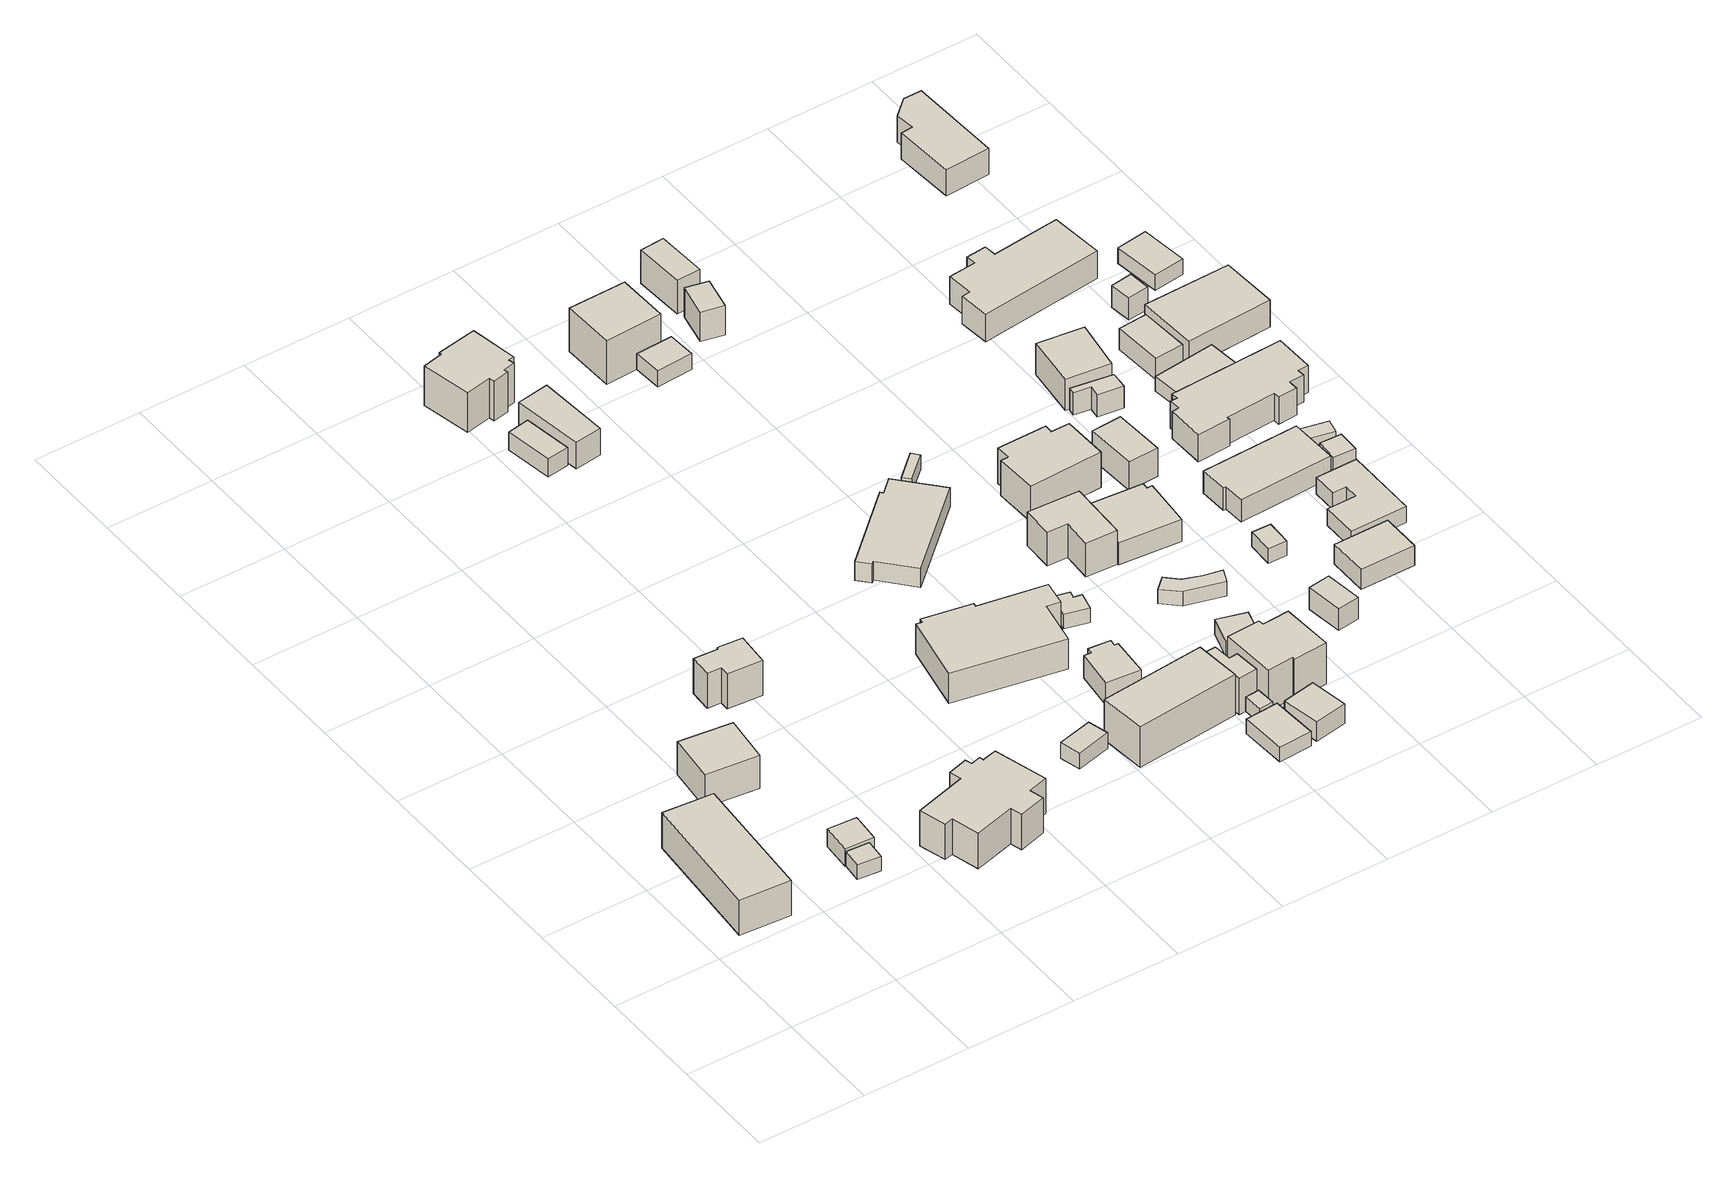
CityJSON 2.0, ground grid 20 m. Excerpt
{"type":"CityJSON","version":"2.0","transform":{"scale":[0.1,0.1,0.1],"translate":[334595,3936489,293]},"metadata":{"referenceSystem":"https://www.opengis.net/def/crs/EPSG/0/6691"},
"CityObjects":{
"building1":{"type":"Building","attributes":{"measuredHeight":9.6,"BuildingIDAttribute.prefecture":"14","BuildingIDAttribute.city":"14151","BuildingDetailAttribute.surveyYear":2015},"geometry":[{"type":"Solid","lod":"1","boundaries":[[[[0,1,2,3]],[[2,4,5,3]],[[1,6,4,2]],[[0,7,6,1]],[[3,5,7,0]],[[4,6,7,5]]]]}]},
"building2":{"type":"Building","attributes":{"usage":"451","storeysAboveGround":1,"BuildingIDAttribute.prefecture":"14","BuildingIDAttribute.city":"14151","BuildingDetailAttribute.totalFloorArea":38.13,"BuildingDetailAttribute.buildingFootprintArea":38.13,"BuildingDetailAttribute.buildingStructureType":"610","BuildingDetailAttribute.buildingStructureOrgType":"2","BuildingDetailAttribute.orgUsage":"200","BuildingDetailAttribute.surveyYear":2015},"geometry":[{"type":"Solid","lod":"1","boundaries":[[[[8,9,10,11]],[[10,12,13,11]],[[9,14,12,10]],[[8,15,14,9]],[[11,13,15,8]],[[12,14,15,13]]]]}]},
"building3":{"type":"Building","attributes":{"measuredHeight":4,"BuildingIDAttribute.prefecture":"14","BuildingIDAttribute.city":"14151","BuildingDetailAttribute.surveyYear":2015},"geometry":[{"type":"Solid","lod":"1","boundaries":[[[[16,17,18,19]],[[18,20,21,19]],[[17,22,20,18]],[[16,23,22,17]],[[19,21,23,16]],[[20,22,23,21]]]]}]},
"building4":{"type":"Building","attributes":{"measuredHeight":7.3,"BuildingIDAttribute.prefecture":"14","BuildingIDAttribute.city":"14151","BuildingDetailAttribute.surveyYear":2015},"geometry":[{"type":"Solid","lod":"1","boundaries":[[[[24,25,26,27]],[[26,28,29,27]],[[25,30,28,26]],[[24,31,30,25]],[[27,29,31,24]],[[28,30,31,29]]]]}]},
"building5":{"type":"Building","attributes":{"usage":"411","measuredHeight":9.7,"storeysAboveGround":2,"BuildingIDAttribute.prefecture":"14","BuildingIDAttribute.city":"14151","BuildingDetailAttribute.totalFloorArea":354.02,"BuildingDetailAttribute.buildingFootprintArea":177.01,"BuildingDetailAttribute.buildingStructureType":"601","BuildingDetailAttribute.buildingStructureOrgType":"1","BuildingDetailAttribute.orgUsage":"10","BuildingDetailAttribute.surveyYear":2015,"BuildingLandSlideRiskAttribute.description":"1","BuildingLandSlideRiskAttribute.areaType":"1"},"geometry":[{"type":"Solid","lod":"1","boundaries":[[[[32,33,34,35,36,37,38,39,40,41,42,43,44,45,46,47]],[[46,48,49,47]],[[45,50,48,46]],[[44,51,50,45]],[[43,52,51,44]],[[42,53,52,43]],[[41,54,53,42]],[[40,55,54,41]],[[39,56,55,40]],[[38,57,56,39]],[[37,58,57,38]],[[36,59,58,37]],[[35,60,59,36]],[[34,61,60,35]],[[33,62,61,34]],[[32,63,62,33]],[[47,49,63,32]],[[48,50,51,52,53,54,55,56,57,58,59,60,61,62,63,49]]]]}]},
"building6":{"type":"Building","attributes":{"usage":"411","measuredHeight":7.9,"storeysAboveGround":2,"BuildingIDAttribute.prefecture":"14","BuildingIDAttribute.city":"14151","BuildingDetailAttribute.totalFloorArea":72.5,"BuildingDetailAttribute.buildingFootprintArea":36.25,"BuildingDetailAttribute.buildingStructureType":"601","BuildingDetailAttribute.buildingStructureOrgType":"1","BuildingDetailAttribute.orgUsage":"10","BuildingDetailAttribute.surveyYear":2015},"geometry":[{"type":"Solid","lod":"1","boundaries":[[[[64,65,66,67,68,69,70,71]],[[70,72,73,71]],[[69,74,72,70]],[[68,75,74,69]],[[67,76,75,68]],[[66,77,76,67]],[[65,78,77,66]],[[64,79,78,65]],[[71,73,79,64]],[[72,74,75,76,77,78,79,73]]]]}]},
"building7":{"type":"Building","attributes":{"measuredHeight":3.7,"BuildingIDAttribute.prefecture":"14","BuildingIDAttribute.city":"14151","BuildingDetailAttribute.surveyYear":2015,"BuildingLandSlideRiskAttribute.description":"1","BuildingLandSlideRiskAttribute.areaType":"1"},"geometry":[{"type":"Solid","lod":"1","boundaries":[[[[80,81,82,83]],[[82,84,85,83]],[[81,86,84,82]],[[80,87,86,81]],[[83,85,87,80]],[[84,86,87,85]]]]}]},
"building8":{"type":"Building","attributes":{"measuredHeight":4,"BuildingIDAttribute.prefecture":"14","BuildingIDAttribute.city":"14151","BuildingDetailAttribute.surveyYear":2015,"BuildingLandSlideRiskAttribute.description":"1","BuildingLandSlideRiskAttribute.areaType":"1"},"geometry":[{"type":"Solid","lod":"1","boundaries":[[[[88,89,90,91]],[[90,92,93,91]],[[89,94,92,90]],[[88,95,94,89]],[[91,93,95,88]],[[92,94,95,93]]]]}]},
"building9":{"type":"Building","attributes":{"usage":"411","measuredHeight":8.7,"storeysAboveGround":1,"BuildingIDAttribute.prefecture":"14","BuildingIDAttribute.city":"14151","BuildingDetailAttribute.totalFloorArea":231.5,"BuildingDetailAttribute.buildingFootprintArea":231.5,"BuildingDetailAttribute.buildingStructureType":"601","BuildingDetailAttribute.buildingStructureOrgType":"1","BuildingDetailAttribute.orgUsage":"10","BuildingDetailAttribute.surveyYear":2015,"BuildingLandSlideRiskAttribute.description":"1","BuildingLandSlideRiskAttribute.areaType":"1"},"geometry":[{"type":"Solid","lod":"1","boundaries":[[[[96,97,98,99,100,101,102,103,104,105]],[[104,106,107,105]],[[103,108,106,104]],[[102,109,108,103]],[[101,110,109,102]],[[100,111,110,101]],[[99,112,111,100]],[[98,113,112,99]],[[97,114,113,98]],[[96,115,114,97]],[[105,107,115,96]],[[106,108,109,110,111,112,113,114,115,107]]]]}]},
"building10":{"type":"Building","attributes":{"usage":"411","measuredHeight":8.8,"storeysAboveGround":2,"BuildingIDAttribute.prefecture":"14","BuildingIDAttribute.city":"14151","BuildingDetailAttribute.totalFloorArea":159,"BuildingDetailAttribute.buildingFootprintArea":79.5,"BuildingDetailAttribute.buildingStructureType":"601","BuildingDetailAttribute.buildingStructureOrgType":"1","BuildingDetailAttribute.orgUsage":"10","BuildingDetailAttribute.surveyYear":2015,"BuildingLandSlideRiskAttribute.description":"1","BuildingLandSlideRiskAttribute.areaType":"1"},"geometry":[{"type":"Solid","lod":"1","boundaries":[[[[116,117,118,119,120,121,122,123,124,125,126,127]],[[126,128,129,127]],[[125,130,128,126]],[[124,131,130,125]],[[123,132,131,124]],[[122,133,132,123]],[[121,134,133,122]],[[120,135,134,121]],[[119,136,135,120]],[[118,137,136,119]],[[117,138,137,118]],[[116,139,138,117]],[[127,129,139,116]],[[128,130,131,132,133,134,135,136,137,138,139,129]]]]}]},
"building11":{"type":"Building","attributes":{"usage":"411","measuredHeight":6.4,"storeysAboveGround":1,"BuildingIDAttribute.prefecture":"14","BuildingIDAttribute.city":"14151","BuildingDetailAttribute.totalFloorArea":94.88,"BuildingDetailAttribute.buildingFootprintArea":94.88,"BuildingDetailAttribute.buildingStructureType":"601","BuildingDetailAttribute.buildingStructureOrgType":"1","BuildingDetailAttribute.orgUsage":"10","BuildingDetailAttribute.surveyYear":2015,"BuildingLandSlideRiskAttribute.description":"1","BuildingLandSlideRiskAttribute.areaType":"1"},"geometry":[{"type":"Solid","lod":"1","boundaries":[[[[140,141,142,143]],[[142,144,145,143]],[[141,146,144,142]],[[140,147,146,141]],[[143,145,147,140]],[[144,146,147,145]]]]}]},
"building12":{"type":"Building","attributes":{"usage":"411","measuredHeight":9.6,"storeysAboveGround":2,"BuildingIDAttribute.prefecture":"14","BuildingIDAttribute.city":"14151","BuildingDetailAttribute.totalFloorArea":252.53,"BuildingDetailAttribute.buildingFootprintArea":126.26,"BuildingDetailAttribute.buildingStructureType":"601","BuildingDetailAttribute.buildingStructureOrgType":"1","BuildingDetailAttribute.orgUsage":"10","BuildingDetailAttribute.surveyYear":2015,"BuildingLandSlideRiskAttribute.description":"1","BuildingLandSlideRiskAttribute.areaType":"1"},"geometry":[{"type":"Solid","lod":"1","boundaries":[[[[148,149,150,151]],[[150,152,153,151]],[[149,154,152,150]],[[148,155,154,149]],[[151,153,155,148]],[[152,154,155,153]]]]}]},
"building13":{"type":"Building","attributes":{"usage":"411","measuredHeight":5.4,"storeysAboveGround":1,"BuildingIDAttribute.prefecture":"14","BuildingIDAttribute.city":"14151","BuildingDetailAttribute.totalFloorArea":41.25,"BuildingDetailAttribute.buildingFootprintArea":41.25,"BuildingDetailAttribute.buildingStructureType":"601","BuildingDetailAttribute.buildingStructureOrgType":"1","BuildingDetailAttribute.orgUsage":"10","BuildingDetailAttribute.surveyYear":2015,"BuildingLandSlideRiskAttribute.description":"1","BuildingLandSlideRiskAttribute.areaType":"1"},"geometry":[{"type":"Solid","lod":"1","boundaries":[[[[156,157,158,159,160,161,162,163]],[[162,164,165,163]],[[161,166,164,162]],[[160,167,166,161]],[[159,168,167,160]],[[158,169,168,159]],[[157,170,169,158]],[[156,171,170,157]],[[163,165,171,156]],[[164,166,167,168,169,170,171,165]]]]}]},
"building14":{"type":"Building","attributes":{"usage":"431","measuredHeight":3.3,"storeysAboveGround":1,"BuildingIDAttribute.prefecture":"14","BuildingIDAttribute.city":"14151","BuildingDetailAttribute.totalFloorArea":56.95,"BuildingDetailAttribute.buildingFootprintArea":56.95,"BuildingDetailAttribute.buildingStructureType":"610","BuildingDetailAttribute.buildingStructureOrgType":"2","BuildingDetailAttribute.orgUsage":"143","BuildingDetailAttribute.surveyYear":2015,"BuildingLandSlideRiskAttribute.description":"1","BuildingLandSlideRiskAttribute.areaType":"1"},"geometry":[{"type":"Solid","lod":"1","boundaries":[[[[172,173,174,175]],[[174,176,177,175]],[[173,178,176,174]],[[172,179,178,173]],[[175,177,179,172]],[[176,178,179,177]]]]}]},
"building15":{"type":"Building","attributes":{"usage":"402","measuredHeight":4,"storeysAboveGround":1,"BuildingIDAttribute.prefecture":"14","BuildingIDAttribute.city":"14151","BuildingDetailAttribute.totalFloorArea":201.85,"BuildingDetailAttribute.buildingFootprintArea":201.85,"BuildingDetailAttribute.buildingStructureType":"610","BuildingDetailAttribute.buildingStructureOrgType":"2","BuildingDetailAttribute.orgUsage":"71","BuildingDetailAttribute.surveyYear":2015,"BuildingLandSlideRiskAttribute.description":"1","BuildingLandSlideRiskAttribute.areaType":"1"},"geometry":[{"type":"Solid","lod":"1","boundaries":[[[[180,181,182,183,184,185,186,187]],[[186,188,189,187]],[[185,190,188,186]],[[184,191,190,185]],[[183,192,191,184]],[[182,193,192,183]],[[181,194,193,182]],[[180,195,194,181]],[[187,189,195,180]],[[188,190,191,192,193,194,195,189]]]]}]},
"building16":{"type":"Building","attributes":{"BuildingIDAttribute.prefecture":"14","BuildingIDAttribute.city":"14151","BuildingDetailAttribute.surveyYear":2015,"BuildingLandSlideRiskAttribute.description":"1","BuildingLandSlideRiskAttribute.areaType":"1"},"geometry":[{"type":"Solid","lod":"1","boundaries":[[[[196,197,198,199]],[[198,200,201,199]],[[197,202,200,198]],[[196,203,202,197]],[[199,201,203,196]],[[200,202,203,201]]]]}]},
"building17":{"type":"Building","attributes":{"measuredHeight":9.3,"BuildingIDAttribute.prefecture":"14","BuildingIDAttribute.city":"14151","BuildingDetailAttribute.surveyYear":2015,"BuildingLandSlideRiskAttribute.description":"1","BuildingLandSlideRiskAttribute.areaType":"1"},"geometry":[{"type":"Solid","lod":"1","boundaries":[[[[204,205,206,207,208,209]],[[208,210,211,209]],[[207,212,210,208]],[[206,213,212,207]],[[205,214,213,206]],[[204,215,214,205]],[[209,211,215,204]],[[210,212,213,214,215,211]]]]}]},
"building18":{"type":"Building","attributes":{"BuildingIDAttribute.prefecture":"14","BuildingIDAttribute.city":"14151","BuildingDetailAttribute.surveyYear":2015,"BuildingLandSlideRiskAttribute.description":"1","BuildingLandSlideRiskAttribute.areaType":"1"},"geometry":[{"type":"Solid","lod":"1","boundaries":[[[[216,217,218,219,220,221]],[[220,222,223,221]],[[219,224,222,220]],[[218,225,224,219]],[[217,226,225,218]],[[216,227,226,217]],[[221,223,227,216]],[[222,224,225,226,227,223]]]]}]},
"building19":{"type":"Building","attributes":{"usage":"411","measuredHeight":4.4,"storeysAboveGround":1,"BuildingIDAttribute.prefecture":"14","BuildingIDAttribute.city":"14151","BuildingDetailAttribute.totalFloorArea":35.81,"BuildingDetailAttribute.buildingFootprintArea":35.81,"BuildingDetailAttribute.buildingStructureType":"601","BuildingDetailAttribute.buildingStructureOrgType":"1","BuildingDetailAttribute.orgUsage":"10","BuildingDetailAttribute.surveyYear":2015,"BuildingLandSlideRiskAttribute.description":"1","BuildingLandSlideRiskAttribute.areaType":"1"},"geometry":[{"type":"Solid","lod":"1","boundaries":[[[[228,229,230,231]],[[230,232,233,231]],[[229,234,232,230]],[[228,235,234,229]],[[231,233,235,228]],[[232,234,235,233]]]]}]},
"building20":{"type":"Building","attributes":{"usage":"411","measuredHeight":9.5,"storeysAboveGround":2,"BuildingIDAttribute.prefecture":"14","BuildingIDAttribute.city":"14151","BuildingDetailAttribute.totalFloorArea":265.1,"BuildingDetailAttribute.buildingFootprintArea":132.55,"BuildingDetailAttribute.buildingStructureType":"601","BuildingDetailAttribute.buildingStructureOrgType":"1","BuildingDetailAttribute.orgUsage":"10","BuildingDetailAttribute.surveyYear":2015,"BuildingLandSlideRiskAttribute.description":"1","BuildingLandSlideRiskAttribute.areaType":"1"},"geometry":[{"type":"Solid","lod":"1","boundaries":[[[[236,237,238,239,240,241,242,243]],[[242,244,245,243]],[[241,246,244,242]],[[240,247,246,241]],[[239,248,247,240]],[[238,249,248,239]],[[237,250,249,238]],[[236,251,250,237]],[[243,245,251,236]],[[244,246,247,248,249,250,251,245]]]]}]},
"building21":{"type":"Building","attributes":{"measuredHeight":10.3,"BuildingIDAttribute.prefecture":"14","BuildingIDAttribute.city":"14151","BuildingDetailAttribute.surveyYear":2015,"BuildingLandSlideRiskAttribute.description":"1","BuildingLandSlideRiskAttribute.areaType":"1"},"geometry":[{"type":"Solid","lod":"1","boundaries":[[[[252,253,254,255]],[[254,256,257,255]],[[253,258,256,254]],[[252,259,258,253]],[[255,257,259,252]],[[256,258,259,257]]]]}]},
"building22":{"type":"Building","attributes":{"usage":"411","measuredHeight":3.7,"storeysAboveGround":1,"BuildingIDAttribute.prefecture":"14","BuildingIDAttribute.city":"14151","BuildingDetailAttribute.totalFloorArea":82.89,"BuildingDetailAttribute.buildingFootprintArea":82.89,"BuildingDetailAttribute.buildingStructureType":"601","BuildingDetailAttribute.buildingStructureOrgType":"1","BuildingDetailAttribute.orgUsage":"10","BuildingDetailAttribute.surveyYear":2015,"BuildingLandSlideRiskAttribute.description":"1","BuildingLandSlideRiskAttribute.areaType":"1"},"geometry":[{"type":"Solid","lod":"1","boundaries":[[[[260,261,262,263]],[[262,264,265,263]],[[261,266,264,262]],[[260,267,266,261]],[[263,265,267,260]],[[264,266,267,265]]]]}]},
"building23":{"type":"Building","attributes":{"BuildingIDAttribute.prefecture":"14","BuildingIDAttribute.city":"14151","BuildingDetailAttribute.surveyYear":2015,"BuildingLandSlideRiskAttribute.description":"1","BuildingLandSlideRiskAttribute.areaType":"1"},"geometry":[{"type":"Solid","lod":"1","boundaries":[[[[268,269,270,271]],[[270,272,273,271]],[[269,274,272,270]],[[268,275,274,269]],[[271,273,275,268]],[[272,274,275,273]]]]}]},
"building24":{"type":"Building","attributes":{"usage":"411","measuredHeight":3.6,"storeysAboveGround":1,"BuildingIDAttribute.prefecture":"14","BuildingIDAttribute.city":"14151","BuildingDetailAttribute.totalFloorArea":24.37,"BuildingDetailAttribute.buildingFootprintArea":24.37,"BuildingDetailAttribute.buildingStructureType":"610","BuildingDetailAttribute.buildingStructureOrgType":"2","BuildingDetailAttribute.orgUsage":"10","BuildingDetailAttribute.surveyYear":2015,"BuildingLandSlideRiskAttribute.description":"1","BuildingLandSlideRiskAttribute.areaType":"1"},"geometry":[{"type":"Solid","lod":"1","boundaries":[[[[276,277,278,279]],[[278,280,281,279]],[[277,282,280,278]],[[276,283,282,277]],[[279,281,283,276]],[[280,282,283,281]]]]}]},
"building25":{"type":"Building","attributes":{"usage":"411","measuredHeight":7.4,"storeysAboveGround":2,"BuildingIDAttribute.prefecture":"14","BuildingIDAttribute.city":"14151","BuildingDetailAttribute.totalFloorArea":123.06,"BuildingDetailAttribute.buildingFootprintArea":61.53,"BuildingDetailAttribute.buildingStructureType":"601","BuildingDetailAttribute.buildingStructureOrgType":"1","BuildingDetailAttribute.orgUsage":"10","BuildingDetailAttribute.surveyYear":2015,"BuildingLandSlideRiskAttribute.description":"1","BuildingLandSlideRiskAttribute.areaType":"1"},"geometry":[{"type":"Solid","lod":"1","boundaries":[[[[284,285,286,287,288,289]],[[288,290,291,289]],[[287,292,290,288]],[[286,293,292,287]],[[285,294,293,286]],[[284,295,294,285]],[[289,291,295,284]],[[290,292,293,294,295,291]]]]}]},
"building26":{"type":"Building","attributes":{"BuildingIDAttribute.prefecture":"14","BuildingIDAttribute.city":"14151","BuildingDetailAttribute.surveyYear":2015,"BuildingLandSlideRiskAttribute.description":"1","BuildingLandSlideRiskAttribute.areaType":"1"},"geometry":[{"type":"Solid","lod":"1","boundaries":[[[[296,297,298,299,300,301,302]],[[301,303,304,302]],[[300,305,303,301]],[[299,306,305,300]],[[298,307,306,299]],[[297,308,307,298]],[[296,309,308,297]],[[302,304,309,296]],[[303,305,306,307,308,309,304]]]]}]},
"building27":{"type":"Building","attributes":{"usage":"411","measuredHeight":6.1,"storeysAboveGround":2,"BuildingIDAttribute.prefecture":"14","BuildingIDAttribute.city":"14151","BuildingDetailAttribute.totalFloorArea":168.95,"BuildingDetailAttribute.buildingFootprintArea":84.47,"BuildingDetailAttribute.buildingStructureType":"601","BuildingDetailAttribute.buildingStructureOrgType":"1","BuildingDetailAttribute.orgUsage":"10","BuildingDetailAttribute.surveyYear":2015,"BuildingLandSlideRiskAttribute.description":"1","BuildingLandSlideRiskAttribute.areaType":"1"},"geometry":[{"type":"Solid","lod":"1","boundaries":[[[[310,311,312,313,314,315]],[[314,316,317,315]],[[313,318,316,314]],[[312,319,318,313]],[[311,320,319,312]],[[310,321,320,311]],[[315,317,321,310]],[[316,318,319,320,321,317]]]]}]},
"building28":{"type":"Building","attributes":{"usage":"411","measuredHeight":8.2,"storeysAboveGround":2,"BuildingIDAttribute.prefecture":"14","BuildingIDAttribute.city":"14151","BuildingDetailAttribute.totalFloorArea":188.75,"BuildingDetailAttribute.buildingFootprintArea":94.38,"BuildingDetailAttribute.buildingStructureType":"601","BuildingDetailAttribute.buildingStructureOrgType":"1","BuildingDetailAttribute.orgUsage":"10","BuildingDetailAttribute.surveyYear":2015,"BuildingLandSlideRiskAttribute.description":"1","BuildingLandSlideRiskAttribute.areaType":"1"},"geometry":[{"type":"Solid","lod":"1","boundaries":[[[[322,323,324,325,326,327,328,329]],[[328,330,331,329]],[[327,332,330,328]],[[326,333,332,327]],[[325,334,333,326]],[[324,335,334,325]],[[323,336,335,324]],[[322,337,336,323]],[[329,331,337,322]],[[330,332,333,334,335,336,337,331]]]]}]},
"building29":{"type":"Building","attributes":{"usage":"411","measuredHeight":6.7,"storeysAboveGround":1,"BuildingIDAttribute.prefecture":"14","BuildingIDAttribute.city":"14151","BuildingDetailAttribute.totalFloorArea":22.82,"BuildingDetailAttribute.buildingFootprintArea":22.82,"BuildingDetailAttribute.buildingStructureType":"601","BuildingDetailAttribute.buildingStructureOrgType":"1","BuildingDetailAttribute.orgUsage":"10","BuildingDetailAttribute.surveyYear":2015,"BuildingLandSlideRiskAttribute.description":"1","BuildingLandSlideRiskAttribute.areaType":"1"},"geometry":[{"type":"Solid","lod":"1","boundaries":[[[[338,339,340,341]],[[340,342,343,341]],[[339,344,342,340]],[[338,345,344,339]],[[341,343,345,338]],[[342,344,345,343]]]]}]},
"building30":{"type":"Building","attributes":{"measuredHeight":7.2,"BuildingIDAttribute.prefecture":"14","BuildingIDAttribute.city":"14151","BuildingDetailAttribute.surveyYear":2015,"BuildingLandSlideRiskAttribute.description":"1","BuildingLandSlideRiskAttribute.areaType":"1"},"geometry":[{"type":"Solid","lod":"1","boundaries":[[[[346,347,348,349]],[[348,350,351,349]],[[347,352,350,348]],[[346,353,352,347]],[[349,351,353,346]],[[350,352,353,351]]]]}]},
"building31":{"type":"Building","attributes":{"usage":"411","measuredHeight":7.3,"storeysAboveGround":1,"BuildingIDAttribute.prefecture":"14","BuildingIDAttribute.city":"14151","BuildingDetailAttribute.totalFloorArea":28.43,"BuildingDetailAttribute.buildingFootprintArea":28.43,"BuildingDetailAttribute.buildingStructureType":"601","BuildingDetailAttribute.buildingStructureOrgType":"1","BuildingDetailAttribute.orgUsage":"10","BuildingDetailAttribute.surveyYear":2015,"BuildingLandSlideRiskAttribute.description":"1","BuildingLandSlideRiskAttribute.areaType":"1"},"geometry":[{"type":"Solid","lod":"1","boundaries":[[[[354,355,356,357]],[[356,358,359,357]],[[355,360,358,356]],[[354,361,360,355]],[[357,359,361,354]],[[358,360,361,359]]]]}]},
"building32":{"type":"Building","attributes":{"BuildingIDAttribute.prefecture":"14","BuildingIDAttribute.city":"14151","BuildingDetailAttribute.surveyYear":2015,"BuildingLandSlideRiskAttribute.description":"1","BuildingLandSlideRiskAttribute.areaType":"1"},"geometry":[{"type":"Solid","lod":"1","boundaries":[[[[362,363,364,365]],[[364,366,367,365]],[[363,368,366,364]],[[362,369,368,363]],[[365,367,369,362]],[[366,368,369,367]]]]}]},
"building33":{"type":"Building","attributes":{"usage":"411","measuredHeight":7.6,"storeysAboveGround":2,"BuildingIDAttribute.prefecture":"14","BuildingIDAttribute.city":"14151","BuildingDetailAttribute.totalFloorArea":78.55,"BuildingDetailAttribute.buildingFootprintArea":39.28,"BuildingDetailAttribute.buildingStructureType":"601","BuildingDetailAttribute.buildingStructureOrgType":"1","BuildingDetailAttribute.orgUsage":"10","BuildingDetailAttribute.surveyYear":2015,"BuildingLandSlideRiskAttribute.description":"1","BuildingLandSlideRiskAttribute.areaType":"1"},"geometry":[{"type":"Solid","lod":"1","boundaries":[[[[370,371,372,373]],[[372,374,375,373]],[[371,376,374,372]],[[370,377,376,371]],[[373,375,377,370]],[[374,376,377,375]]]]}]},
"building34":{"type":"Building","attributes":{"usage":"411","measuredHeight":4.9,"storeysAboveGround":1,"BuildingIDAttribute.prefecture":"14","BuildingIDAttribute.city":"14151","BuildingDetailAttribute.totalFloorArea":60.4,"BuildingDetailAttribute.buildingFootprintArea":60.4,"BuildingDetailAttribute.buildingStructureType":"601","BuildingDetailAttribute.buildingStructureOrgType":"1","BuildingDetailAttribute.orgUsage":"10","BuildingDetailAttribute.surveyYear":2015,"BuildingLandSlideRiskAttribute.description":"1","BuildingLandSlideRiskAttribute.areaType":"1"},"geometry":[{"type":"Solid","lod":"1","boundaries":[[[[378,379,380,381]],[[380,382,383,381]],[[379,384,382,380]],[[378,385,384,379]],[[381,383,385,378]],[[382,384,385,383]]]]}]},
"building35":{"type":"Building","attributes":{"usage":"413","measuredHeight":7.3,"storeysAboveGround":2,"BuildingIDAttribute.prefecture":"14","BuildingIDAttribute.city":"14151","BuildingDetailAttribute.totalFloorArea":228.43,"BuildingDetailAttribute.buildingFootprintArea":114.22,"BuildingDetailAttribute.buildingStructureType":"601","BuildingDetailAttribute.buildingStructureOrgType":"1","BuildingDetailAttribute.orgUsage":"30","BuildingDetailAttribute.surveyYear":2015,"BuildingLandSlideRiskAttribute.description":"1","BuildingLandSlideRiskAttribute.areaType":"1"},"geometry":[{"type":"Solid","lod":"1","boundaries":[[[[386,387,388,389,390,391]],[[390,392,393,391]],[[389,394,392,390]],[[388,395,394,389]],[[387,396,395,388]],[[386,397,396,387]],[[391,393,397,386]],[[392,394,395,396,397,393]]]]}]},
"building36":{"type":"Building","attributes":{"measuredHeight":4.9,"BuildingIDAttribute.prefecture":"14","BuildingIDAttribute.city":"14151","BuildingDetailAttribute.surveyYear":2015,"BuildingLandSlideRiskAttribute.description":"1","BuildingLandSlideRiskAttribute.areaType":"1"},"geometry":[{"type":"Solid","lod":"1","boundaries":[[[[398,399,400,401,402,403]],[[402,404,405,403]],[[401,406,404,402]],[[400,407,406,401]],[[399,408,407,400]],[[398,409,408,399]],[[403,405,409,398]],[[404,406,407,408,409,405]]]]}]},
"building37":{"type":"Building","attributes":{"usage":"411","measuredHeight":7.4,"storeysAboveGround":1,"BuildingIDAttribute.prefecture":"14","BuildingIDAttribute.city":"14151","BuildingDetailAttribute.totalFloorArea":66.72,"BuildingDetailAttribute.buildingFootprintArea":66.72,"BuildingDetailAttribute.buildingStructureType":"601","BuildingDetailAttribute.buildingStructureOrgType":"1","BuildingDetailAttribute.orgUsage":"10","BuildingDetailAttribute.surveyYear":2015,"BuildingLandSlideRiskAttribute.description":"1","BuildingLandSlideRiskAttribute.areaType":"1"},"geometry":[{"type":"Solid","lod":"1","boundaries":[[[[410,411,412,413]],[[412,414,415,413]],[[411,416,414,412]],[[410,417,416,411]],[[413,415,417,410]],[[414,416,417,415]]]]}]},
"building38":{"type":"Building","attributes":{"usage":"411","measuredHeight":5.9,"storeysAboveGround":2,"BuildingIDAttribute.prefecture":"14","BuildingIDAttribute.city":"14151","BuildingDetailAttribute.totalFloorArea":166.75,"BuildingDetailAttribute.buildingFootprintArea":83.38,"BuildingDetailAttribute.buildingStructureType":"601","BuildingDetailAttribute.buildingStructureOrgType":"1","BuildingDetailAttribute.orgUsage":"10","BuildingDetailAttribute.surveyYear":2015,"BuildingLandSlideRiskAttribute.description":"1","BuildingLandSlideRiskAttribute.areaType":"1"},"geometry":[{"type":"Solid","lod":"1","boundaries":[[[[418,419,420,421,422,423,424,425]],[[424,426,427,425]],[[423,428,426,424]],[[422,429,428,423]],[[421,430,429,422]],[[420,431,430,421]],[[419,432,431,420]],[[418,433,432,419]],[[425,427,433,418]],[[426,428,429,430,431,432,433,427]]]]}]},
"building39":{"type":"Building","attributes":{"usage":"411","measuredHeight":7,"storeysAboveGround":2,"BuildingIDAttribute.prefecture":"14","BuildingIDAttribute.city":"14151","BuildingDetailAttribute.totalFloorArea":316.43,"BuildingDetailAttribute.buildingFootprintArea":158.22,"BuildingDetailAttribute.buildingStructureType":"601","BuildingDetailAttribute.buildingStructureOrgType":"1","BuildingDetailAttribute.orgUsage":"10","BuildingDetailAttribute.surveyYear":2015,"BuildingLandSlideRiskAttribute.description":"1","BuildingLandSlideRiskAttribute.areaType":"1"},"geometry":[{"type":"Solid","lod":"1","boundaries":[[[[434,435,436,437,438,439,440,441,442,443,444,445,446,447,448,449]],[[448,450,451,449]],[[447,452,450,448]],[[446,453,452,447]],[[445,454,453,446]],[[444,455,454,445]],[[443,456,455,444]],[[442,457,456,443]],[[441,458,457,442]],[[440,459,458,441]],[[439,460,459,440]],[[438,461,460,439]],[[437,462,461,438]],[[436,463,462,437]],[[435,464,463,436]],[[434,465,464,435]],[[449,451,465,434]],[[450,452,453,454,455,456,457,458,459,460,461,462,463,464,465,451]]]]}]},
"building40":{"type":"Building","attributes":{"BuildingIDAttribute.prefecture":"14","BuildingIDAttribute.city":"14151","BuildingDetailAttribute.surveyYear":2015,"BuildingLandSlideRiskAttribute.description":"1","BuildingLandSlideRiskAttribute.areaType":"1"},"geometry":[{"type":"Solid","lod":"1","boundaries":[[[[466,467,468,469]],[[468,470,471,469]],[[467,472,470,468]],[[466,473,472,467]],[[469,471,473,466]],[[470,472,473,471]]]]}]},
"building41":{"type":"Building","attributes":{"usage":"411","storeysAboveGround":1,"BuildingIDAttribute.prefecture":"14","BuildingIDAttribute.city":"14151","BuildingDetailAttribute.totalFloorArea":60.18,"BuildingDetailAttribute.buildingFootprintArea":60.18,"BuildingDetailAttribute.buildingStructureType":"601","BuildingDetailAttribute.buildingStructureOrgType":"1","BuildingDetailAttribute.orgUsage":"10","BuildingDetailAttribute.surveyYear":2015,"BuildingLandSlideRiskAttribute.description":"1","BuildingLandSlideRiskAttribute.areaType":"1"},"geometry":[{"type":"Solid","lod":"1","boundaries":[[[[474,475,476,477]],[[476,478,479,477]],[[475,480,478,476]],[[474,481,480,475]],[[477,479,481,474]],[[478,480,481,479]]]]}]},
"building42":{"type":"Building","attributes":{"BuildingIDAttribute.prefecture":"14","BuildingIDAttribute.city":"14151","BuildingDetailAttribute.surveyYear":2015,"BuildingLandSlideRiskAttribute.description":"1","BuildingLandSlideRiskAttribute.areaType":"1"},"geometry":[{"type":"Solid","lod":"1","boundaries":[[[[482,483,484,485]],[[484,486,487,485]],[[483,488,486,484]],[[482,489,488,483]],[[485,487,489,482]],[[486,488,489,487]]]]}]},
"building43":{"type":"Building","attributes":{"usage":"411","measuredHeight":5.7,"storeysAboveGround":1,"BuildingIDAttribute.prefecture":"14","BuildingIDAttribute.city":"14151","BuildingDetailAttribute.totalFloorArea":39.79,"BuildingDetailAttribute.buildingFootprintArea":39.79,"BuildingDetailAttribute.buildingStructureType":"601","BuildingDetailAttribute.buildingStructureOrgType":"1","BuildingDetailAttribute.orgUsage":"10","BuildingDetailAttribute.surveyYear":2015,"BuildingLandSlideRiskAttribute.description":"1","BuildingLandSlideRiskAttribute.areaType":"1"},"geometry":[{"type":"Solid","lod":"1","boundaries":[[[[490,491,492,493]],[[492,494,495,493]],[[491,496,494,492]],[[490,497,496,491]],[[493,495,497,490]],[[494,496,497,495]]]]}]},
"building44":{"type":"Building","attributes":{"usage":"411","measuredHeight":8.8,"storeysAboveGround":2,"BuildingIDAttribute.prefecture":"14","BuildingIDAttribute.city":"14151","BuildingDetailAttribute.totalFloorArea":397.6,"BuildingDetailAttribute.buildingFootprintArea":198.8,"BuildingDetailAttribute.buildingStructureType":"601","BuildingDetailAttribute.buildingStructureOrgType":"1","BuildingDetailAttribute.orgUsage":"10","BuildingDetailAttribute.surveyYear":2015,"BuildingLandSlideRiskAttribute.description":"1","BuildingLandSlideRiskAttribute.areaType":"1"},"geometry":[{"type":"Solid","lod":"1","boundaries":[[[[498,499,500,501,502,503,504,505,506,507]],[[506,508,509,507]],[[505,510,508,506]],[[504,511,510,505]],[[503,512,511,504]],[[502,513,512,503]],[[501,514,513,502]],[[500,515,514,501]],[[499,516,515,500]],[[498,517,516,499]],[[507,509,517,498]],[[508,510,511,512,513,514,515,516,517,509]]]]}]},
"building45":{"type":"Building","attributes":{"measuredHeight":5.2,"BuildingIDAttribute.prefecture":"14","BuildingIDAttribute.city":"14151","BuildingDetailAttribute.surveyYear":2015,"BuildingLandSlideRiskAttribute.description":"1","BuildingLandSlideRiskAttribute.areaType":"1"},"geometry":[{"type":"Solid","lod":"1","boundaries":[[[[518,519,520,521]],[[520,522,523,521]],[[519,524,522,520]],[[518,525,524,519]],[[521,523,525,518]],[[522,524,525,523]]]]}]},
"building46":{"type":"Building","attributes":{"usage":"411","measuredHeight":8.3,"storeysAboveGround":1,"BuildingIDAttribute.prefecture":"14","BuildingIDAttribute.city":"14151","BuildingDetailAttribute.totalFloorArea":142.56,"BuildingDetailAttribute.buildingFootprintArea":142.56,"BuildingDetailAttribute.buildingStructureType":"601","BuildingDetailAttribute.buildingStructureOrgType":"1","BuildingDetailAttribute.orgUsage":"10","BuildingDetailAttribute.surveyYear":2015,"BuildingLandSlideRiskAttribute.description":"1","BuildingLandSlideRiskAttribute.areaType":"1"},"geometry":[{"type":"Solid","lod":"1","boundaries":[[[[526,527,528,529]],[[528,530,531,529]],[[527,532,530,528]],[[526,533,532,527]],[[529,531,533,526]],[[530,532,533,531]]]]}]},
"building47":{"type":"Building","attributes":{"usage":"411","measuredHeight":3.7,"storeysAboveGround":1,"BuildingIDAttribute.prefecture":"14","BuildingIDAttribute.city":"14151","BuildingDetailAttribute.totalFloorArea":55.82,"BuildingDetailAttribute.buildingFootprintArea":55.82,"BuildingDetailAttribute.buildingStructureType":"610","BuildingDetailAttribute.buildingStructureOrgType":"2","BuildingDetailAttribute.orgUsage":"10","BuildingDetailAttribute.surveyYear":2015,"BuildingLandSlideRiskAttribute.description":"1","BuildingLandSlideRiskAttribute.areaType":"1"},"geometry":[{"type":"Solid","lod":"1","boundaries":[[[[534,535,536,537]],[[536,538,539,537]],[[535,540,538,536]],[[534,541,540,535]],[[537,539,541,534]],[[538,540,541,539]]]]}]},
"building48":{"type":"Building","attributes":{"usage":"411","measuredHeight":8,"storeysAboveGround":1,"BuildingIDAttribute.prefecture":"14","BuildingIDAttribute.city":"14151","BuildingDetailAttribute.totalFloorArea":80.18,"BuildingDetailAttribute.buildingFootprintArea":80.18,"BuildingDetailAttribute.buildingStructureType":"601","BuildingDetailAttribute.buildingStructureOrgType":"1","BuildingDetailAttribute.orgUsage":"10","BuildingDetailAttribute.surveyYear":2015,"BuildingLandSlideRiskAttribute.description":"1","BuildingLandSlideRiskAttribute.areaType":"1"},"geometry":[{"type":"Solid","lod":"1","boundaries":[[[[542,543,544,545,546,547,548]],[[547,549,550,548]],[[546,551,549,547]],[[545,552,551,546]],[[544,553,552,545]],[[543,554,553,544]],[[542,555,554,543]],[[548,550,555,542]],[[549,551,552,553,554,555,550]]]]}]}
},
"vertices":[
[96,139,94],[2,146,94],[22,389,94],[115,381,94],[22,389,167],[115,381,167],[2,146,167],[96,139,167],
[228,179,104],[271,176,104],[267,138,104],[224,142,104],[267,138,134],[224,142,134],[271,176,134],[228,179,134],
[229,182,100],[233,238,100],[287,234,100],[282,178,100],[287,234,137],[282,178,137],[233,238,137],[229,182,137],
[247,517,85],[236,428,85],[138,439,85],[148,529,85],[138,439,153],[148,529,153],[236,428,153],[247,517,153],
[362,98,109],[348,148,109],[445,175,109],[439,197,109],[476,207,109],[480,195,109],[498,200,109],[500,192,109],[527,199,109],[555,99,109],[518,89,109],[525,63,109],[474,49,109],[468,71,109],[392,50,109],[378,102,109],[392,50,182],[378,102,182],[468,71,182],[474,49,182],[525,63,182],[518,89,182],[555,99,182],[527,199,182],[500,192,182],[498,200,182],[480,195,182],[476,207,182],[439,197,182],[445,175,182],[348,148,182],[362,98,182],
[309,624,75],[310,641,75],[284,643,75],[287,685,75],[332,682,75],[333,686,75],[379,682,75],[374,619,75],[379,682,147],[374,619,147],[333,686,147],[332,682,147],[287,685,147],[284,643,147],[310,641,147],[309,624,147],
[723,224,95],[733,186,95],[669,170,95],[659,209,95],[669,170,128],[659,209,128],[733,186,128],[723,224,128],
[465,1290,32],[424,1284,32],[410,1373,32],[451,1380,32],[410,1373,69],[451,1380,69],[424,1284,69],[465,1290,69],
[607,442,69],[632,570,69],[643,568,69],[645,576,69],[735,559,69],[734,552,69],[858,530,69],[850,484,69],[825,488,69],[809,404,69],[825,488,131],[809,404,131],[850,484,131],[858,530,131],[734,552,131],[735,559,131],[645,576,131],[643,568,131],[632,570,131],[607,442,131],
[370,1548,20],[408,1556,20],[407,1561,20],[482,1574,20],[498,1486,20],[487,1484,20],[490,1473,20],[468,1469,20],[469,1461,20],[439,1455,20],[437,1465,20],[389,1456,20],[437,1465,102],[389,1456,102],[439,1455,102],[469,1461,102],[468,1469,102],[490,1473,102],[487,1484,102],[498,1486,102],[482,1574,102],[407,1561,102],[408,1556,102],[370,1548,102],
[451,1405,33],[511,1414,33],[521,1280,33],[471,1274,33],[521,1280,88],[471,1274,88],[511,1414,88],[451,1405,88],
[942,233,86],[950,147,86],[755,128,86],[747,215,86],[755,128,170],[747,215,170],[950,147,170],[942,233,170],
[811,365,77],[825,364,77],[826,375,77],[867,371,77],[865,359,77],[872,358,77],[866,285,77],[802,291,77],[866,285,123],[802,291,123],[872,358,123],[865,359,123],[867,371,123],[826,375,123],[825,364,123],[811,365,123],
[933,93,94],[995,97,94],[1000,10,94],[938,7,94],[1000,10,124],[938,7,124],[995,97,124],[933,93,124],
[784,889,65],[788,884,65],[814,908,65],[881,835,65],[732,701,65],[681,758,65],[676,753,65],[657,774,65],[676,753,104],[657,774,104],[681,758,104],[732,701,104],[881,835,104],[814,908,104],[788,884,104],[784,889,104],
[965,140,91],[991,142,91],[993,106,91],[967,104,91],[993,106,121],[967,104,121],[991,142,121],[965,140,121],
[948,227,86],[968,228,86],[971,194,86],[987,195,86],[991,147,86],[955,144,86],[991,147,161],[955,144,161],[987,195,161],[971,194,161],[968,228,161],[948,227,161],
[896,525,70],[893,512,70],[908,509,70],[900,475,70],[856,487,70],[867,532,70],[856,487,100],[867,532,100],[900,475,100],[908,509,100],[893,512,100],[896,525,100],
[1003,88,91],[1065,99,91],[1077,28,91],[1016,17,91],[1077,28,131],[1016,17,131],[1065,99,131],[1003,88,131],
[1058,238,79],[1059,228,79],[1109,231,79],[1115,134,79],[1051,130,79],[1051,135,79],[1002,132,79],[996,235,79],[1002,132,164],[996,235,164],[1051,135,164],[1051,130,164],[1115,134,164],[1109,231,164],[1059,228,164],[1058,238,164],
[627,1416,31],[624,1515,31],[731,1517,31],[734,1421,31],[731,1517,121],[734,1421,121],[624,1515,121],[627,1416,121],
[750,1415,38],[753,1363,38],[685,1359,38],[682,1412,38],[685,1359,71],[682,1412,71],[753,1363,71],[750,1415,71],
[885,951,62],[896,938,62],[851,898,62],[840,910,62],[851,898,92],[840,910,92],[896,938,92],[885,951,92],
[1026,284,73],[1042,337,73],[1095,321,73],[1080,269,73],[1095,321,105],[1080,269,105],[1042,337,105],[1026,284,105],
[961,626,68],[923,627,68],[925,686,68],[1021,681,68],[1016,568,68],[958,571,68],[1016,568,138],[958,571,138],[1021,681,138],[925,686,138],[923,627,138],[961,626,138],
[1042,425,70],[1013,452,70],[1035,472,70],[1057,451,70],[1091,439,70],[1124,432,70],[1113,406,70],[1124,432,100],[1113,406,100],[1091,439,100],[1057,451,100],[1035,472,100],[1013,452,100],[1042,425,100],
[1019,569,65],[1024,674,65],[1132,665,65],[1131,653,65],[1141,653,65],[1133,559,65],[1141,653,110],[1133,559,110],[1131,653,110],[1132,665,110],[1024,674,110],[1019,569,110],
[967,736,61],[964,815,61],[978,815,61],[977,842,61],[1069,843,61],[1069,827,61],[1103,827,61],[1105,742,61],[1103,827,134],[1105,742,134],[1069,827,134],[1069,843,134],[977,842,134],[978,815,134],[964,815,134],[967,736,134],
[822,1439,8],[835,1502,8],[876,1493,8],[863,1430,8],[876,1493,69],[863,1430,69],[835,1502,69],[822,1439,69],
[1247,237,76],[1206,231,76],[1197,300,76],[1238,306,76],[1197,300,121],[1238,306,121],[1206,231,121],[1247,237,121],
[875,1517,8],[830,1515,8],[825,1608,8],[870,1611,8],[825,1608,77],[870,1611,77],[830,1515,77],[875,1517,77],
[1212,435,68],[1214,483,68],[1249,482,68],[1247,434,68],[1249,482,98],[1247,434,98],[1214,483,98],[1212,435,98],
[1136,811,55],[1192,814,55],[1197,719,55],[1141,716,55],[1197,719,114],[1141,716,114],[1192,814,114],[1136,811,114],
[1292,294,75],[1292,368,75],[1394,368,75],[1394,294,75],[1394,368,116],[1394,294,116],[1292,368,116],[1292,294,116],
[1239,549,60],[1237,588,60],[1232,588,60],[1230,640,60],[1412,646,60],[1415,556,60],[1412,646,106],[1415,556,106],[1230,640,106],[1232,588,106],[1237,588,106],[1239,549,106],
[1214,910,34],[1217,931,34],[1186,936,34],[1188,948,34],[1264,936,34],[1261,904,34],[1264,936,80],[1261,904,80],[1188,948,80],[1186,936,80],[1217,931,80],[1214,910,80],
[1193,1050,34],[1279,1039,34],[1264,942,34],[1182,952,34],[1264,942,98],[1182,952,98],[1279,1039,98],[1193,1050,98],
[1449,396,64],[1343,395,64],[1343,462,64],[1398,462,64],[1398,488,64],[1372,488,64],[1372,534,64],[1449,534,64],[1372,534,98],[1449,534,98],[1372,488,98],[1398,488,98],[1398,462,98],[1343,462,98],[1343,395,98],[1449,396,98],
[1486,748,56],[1487,735,56],[1459,733,56],[1460,715,56],[1424,713,56],[1423,724,56],[1330,719,56],[1331,713,56],[1269,710,56],[1267,780,56],[1280,781,56],[1279,802,56],[1292,802,56],[1291,815,56],[1504,824,56],[1506,749,56],[1504,824,112],[1506,749,112],[1291,815,112],[1292,802,112],[1279,802,112],[1280,781,112],[1267,780,112],[1269,710,112],[1331,713,112],[1330,719,112],[1423,724,112],[1424,713,112],[1460,715,112],[1459,733,112],[1487,735,112],[1486,748,112],
[1427,604,63],[1467,602,63],[1466,561,63],[1425,563,63],[1466,561,93],[1425,563,93],[1467,602,93],[1427,604,93],
[1317,826,56],[1310,889,56],[1427,902,56],[1434,838,56],[1427,902,86],[1434,838,86],[1310,889,86],[1317,826,86],
[1472,642,60],[1466,615,60],[1416,626,60],[1422,653,60],[1416,626,90],[1422,653,90],[1466,615,90],[1472,642,90],
[1329,915,52],[1323,1007,52],[1377,1011,52],[1383,918,52],[1377,1011,96],[1383,918,96],[1323,1007,96],[1329,915,96],
[1182,1216,36],[1177,1264,36],[1228,1269,36],[1226,1287,36],[1264,1291,36],[1266,1268,36],[1393,1282,36],[1403,1183,36],[1172,1157,36],[1166,1214,36],[1172,1157,93],[1166,1214,93],[1403,1183,93],[1393,1282,93],[1266,1268,93],[1264,1291,93],[1226,1287,93],[1228,1269,93],[1177,1264,93],[1182,1216,93],
[1377,1058,51],[1372,1098,51],[1412,1103,51],[1416,1062,51],[1412,1103,97],[1416,1062,97],[1372,1098,97],[1377,1058,97],
[1387,908,52],[1381,1020,52],[1543,1024,52],[1549,917,52],[1543,1024,108],[1549,917,108],[1381,1020,108],[1387,908,108],
[1454,1097,47],[1443,1184,47],[1501,1192,47],[1512,1104,47],[1501,1192,79],[1512,1104,79],[1443,1184,79],[1454,1097,79],
[1319,1603,27],[1341,1605,27],[1337,1640,27],[1369,1669,27],[1403,1669,27],[1411,1494,27],[1327,1490,27],[1411,1494,81],[1327,1490,81],[1403,1669,81],[1369,1669,81],[1337,1640,81],[1341,1605,81],[1319,1603,81]
]}
